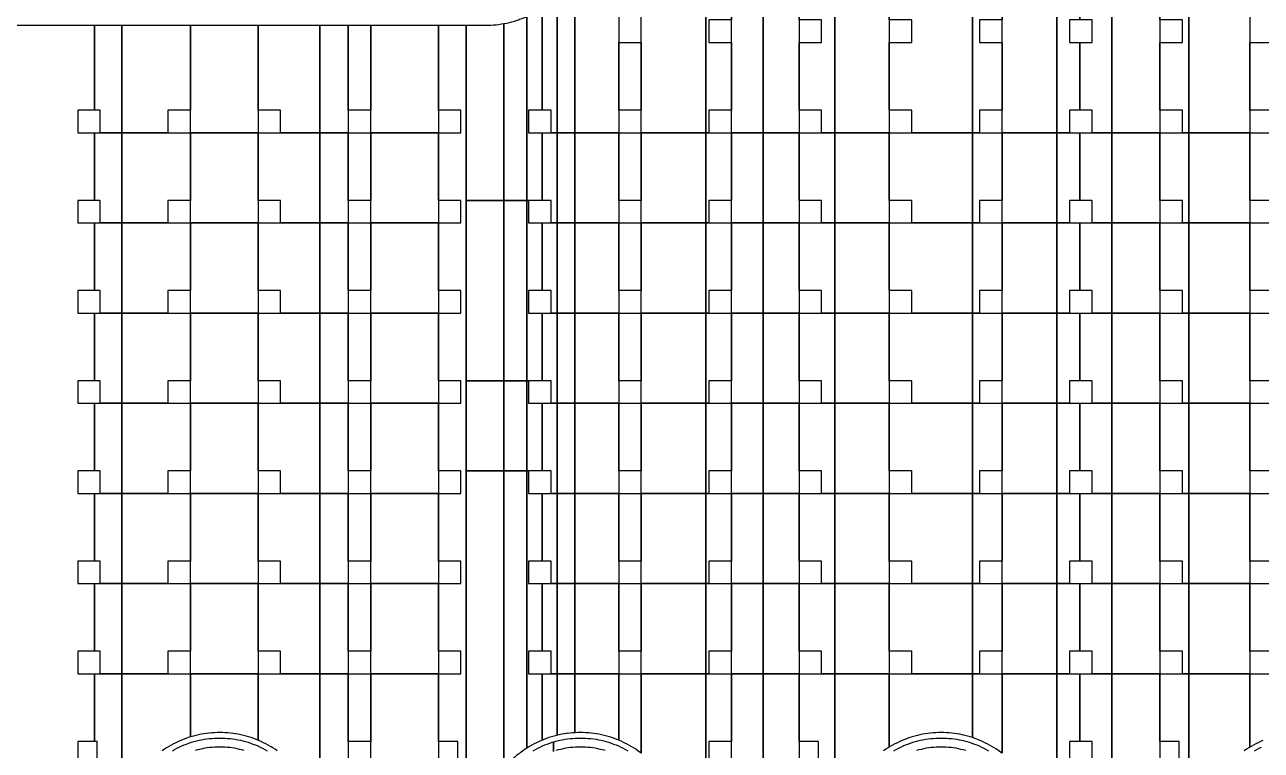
# Model space of a CAD drawing. Extents: x -4500 to 4500, y -3250 to 3250.
# Drawn here: x 429 to 1800, y 1153 to 1957 of the extents above; entities that cross this region are included whole.
import ezdxf

# ---------------------------------------------------------------- set-up
doc = ezdxf.new("R2010")
doc.units = 0
doc.layers.add('L1D100', color=4, linetype='CONTINUOUS')
doc.layers.add('L1D11', color=2, linetype='CONTINUOUS')

# ---------------------------------------------------------------- blocks, each defined once
blk = doc.blocks.new('TOP_main_1_Cheese_100')
at = {"layer": 'L1D100'}
for points in [[(1812.5, 1262.5), (1787.5, 1262.5), (1787.5, 1337.5), (1812.5, 1337.5)], [(1812.5, 1362.5), (1787.5, 1362.5), (1787.5, 1437.5), (1812.5, 1437.5)], [(1812.5, 1462.5), (1787.5, 1462.5), (1787.5, 1537.5), (1812.5, 1537.5)], [(1812.5, 1562.5), (1787.5, 1562.5), (1787.5, 1637.5), (1812.5, 1637.5)], [(1812.5, 1662.5), (1787.5, 1662.5), (1787.5, 1737.5), (1812.5, 1737.5)], [(1812.5, 1762.5), (1787.5, 1762.5), (1787.5, 1837.5), (1812.5, 1837.5)], [(1812.5, 1862.5), (1787.5, 1862.5), (1787.5, 1937.5), (1812.5, 1937.5)], [(1801.834, 1163.636), (1799.128, 1162.451), (1796.453, 1161.194), (1793.813, 1159.867), (1791.21, 1158.469), (1788.644, 1157.003), (1787.5, 1156.309), (1787.5, 1237.5), (1812.5, 1237.5)], [(1087.5, 2237.5), (1087.5, 1837.5), (1038.659, 1837.5), (1038.659, 2017.09)], [(412.5, 1956.6), (506.006, 1956.6), (506.006, 1862.5), (487.5, 1862.5), (487.5, 1837.5), (506.006, 1837.5), (506.006, 1762.5), (487.5, 1762.5), (487.5, 1737.5), (506.006, 1737.5), (506.006, 1662.5), (487.5, 1662.5), (487.5, 1637.5), (506.006, 1637.5), (506.006, 1562.5), (487.5, 1562.5), (487.5, 1537.5), (506.006, 1537.5), (506.006, 1462.5), (487.5, 1462.5), (487.5, 1437.5), (506.006, 1437.5), (506.006, 1362.5), (487.5, 1362.5), (487.5, 1337.5), (506.006, 1337.5), (506.006, 1262.5), (487.5, 1262.5), (487.5, 1237.5), (506.006, 1237.5), (506.006, 1162.5), (487.5, 1162.5), (487.5, 1137.5)], [(909, 1137.5), (909, 1162.5), (887.5, 1162.5), (887.5, 1237.5), (912.5, 1237.5), (912.5, 1262.5), (887.5, 1262.5), (887.5, 1337.5), (912.5, 1337.5), (912.5, 1362.5), (887.5, 1362.5), (887.5, 1437.5), (912.5, 1437.5), (912.5, 1462.5), (887.5, 1462.5), (887.5, 1537.5), (912.5, 1537.5), (912.5, 1562.5), (887.5, 1562.5), (887.5, 1637.5), (912.5, 1637.5), (912.5, 1662.5), (887.5, 1662.5), (887.5, 1737.5), (912.5, 1737.5), (912.5, 1762.5), (887.5, 1762.5), (887.5, 1837.5), (912.5, 1837.5), (912.5, 1862.5), (887.5, 1862.5), (887.5, 1956.6), (918.247, 1956.6), (918.247, 243.568)], [(918.247, 243.568), (918.247, 1462.5), (960.061, 1462.5), (960.061, 1132.823)], [(509, 1137.5), (509, 1162.5), (506.006, 1162.5), (506.006, 1237.5), (536.508, 1237.5), (536.508, 1084.841)], [(536.508, 1084.841), (536.508, 1237.5), (612.5, 1237.5), (612.5, 1167.502), (610.131, 1166.753), (607.338, 1165.788), (604.572, 1164.749), (601.834, 1163.636), (599.128, 1162.451), (596.453, 1161.194), (593.813, 1159.867), (591.21, 1158.469), (588.644, 1157.003), (586.119, 1155.47), (583.635, 1153.869), (581.194, 1152.203)], [(708.806, 1152.203), (706.365, 1153.869), (703.881, 1155.47), (701.983, 1156.623), (701.356, 1157.003), (698.79, 1158.469), (696.187, 1159.867), (693.547, 1161.194), (690.872, 1162.451), (688.166, 1163.636), (687.5, 1163.906), (687.5, 1237.5), (756, 1237.5), (756, 1061.38)], [(756, 294.12), (756, 1237.5), (787.5, 1237.5), (787.5, 226.203)], [(812.5, 211.284), (812.5, 1237.5), (887.5, 1237.5), (887.5, 215.941)], [(1112.5, 1149.48), (1112.5, 1237.5), (1183.994, 1237.5), (1183.994, 229.323)], [(1183.994, 229.323), (1183.994, 1237.5), (1212.5, 1237.5), (1212.5, 1162.5), (1187.5, 1162.5), (1187.5, 1137.5)], [(1309, 1137.5), (1309, 1162.5), (1287.5, 1162.5), (1287.5, 1237.5), (1327.226, 1237.5), (1327.226, 260.065)], [(1327.226, 260.065), (1327.226, 1237.5), (1387.5, 1237.5), (1387.5, 1156.309), (1386.119, 1155.47), (1383.635, 1153.869), (1381.194, 1152.203)], [(1512.5, 1149.48), (1512.5, 1237.5), (1573.313, 1237.5), (1573.313, 241.379)], [(1573.313, 241.379), (1573.313, 1237.5), (1598.952, 1237.5), (1598.952, 1162.5), (1587.5, 1162.5), (1587.5, 1137.5)], [(1612.5, 1137.5), (1612.5, 1162.5), (1598.952, 1162.5), (1598.952, 1237.5), (1634.263, 1237.5), (1634.263, 205.779)], [(1634.263, 205.779), (1634.263, 1237.5), (1687.5, 1237.5), (1687.5, 215.941)], [(1709, 1137.5), (1709, 1162.5), (1687.5, 1162.5), (1687.5, 1237.5), (1719.741, 1237.5), (1719.741, 245.803)], [(1719.741, 245.803), (1719.741, 1237.5), (1787.5, 1237.5), (1787.5, 1156.309), (1786.119, 1155.47), (1783.635, 1153.869), (1781.194, 1152.203)]]:
    blk.add_lwpolyline(points, dxfattribs=at)
for points in [[(1112.5, 1837.5), (1112.5, 2237.5), (1183.994, 2237.5), (1183.994, 1837.5)], [(1183.994, 1837.5), (1183.994, 2237.5), (1212.5, 2237.5), (1212.5, 2162.5), (1187.5, 2162.5), (1187.5, 2137.5), (1212.5, 2137.5), (1212.5, 2062.5), (1187.5, 2062.5), (1187.5, 2037.5), (1212.5, 2037.5), (1212.5, 1962.5), (1187.5, 1962.5), (1187.5, 1937.5), (1212.5, 1937.5), (1212.5, 1862.5), (1187.5, 1862.5), (1187.5, 1837.5)], [(1212.5, 1837.5), (1212.5, 2237.5), (1247.698, 2237.5), (1247.698, 1837.5)], [(1247.698, 1837.5), (1247.698, 2237.5), (1287.5, 2237.5), (1287.5, 1837.5)], [(1312.5, 1837.5), (1312.5, 1862.5), (1287.5, 1862.5), (1287.5, 1937.5), (1312.5, 1937.5), (1312.5, 1962.5), (1287.5, 1962.5), (1287.5, 2037.5), (1312.5, 2037.5), (1312.5, 2062.5), (1287.5, 2062.5), (1287.5, 2137.5), (1312.5, 2137.5), (1312.5, 2162.5), (1287.5, 2162.5), (1287.5, 2237.5), (1327.226, 2237.5), (1327.226, 1837.5)], [(1327.226, 1837.5), (1327.226, 2237.5), (1387.5, 2237.5), (1387.5, 1837.5)], [(1412.5, 1837.5), (1412.5, 1862.5), (1387.5, 1862.5), (1387.5, 1937.5), (1412.5, 1937.5), (1412.5, 1962.5), (1387.5, 1962.5), (1387.5, 2037.5), (1412.5, 2037.5), (1412.5, 2062.5), (1387.5, 2062.5), (1387.5, 2137.5), (1412.5, 2137.5), (1412.5, 2162.5), (1387.5, 2162.5), (1387.5, 2237.5), (1479.869, 2237.5), (1479.869, 1837.5)], [(1479.869, 1837.5), (1479.869, 2237.5), (1512.5, 2237.5), (1512.5, 2162.5), (1487.5, 2162.5), (1487.5, 2137.5), (1512.5, 2137.5), (1512.5, 2062.5), (1487.5, 2062.5), (1487.5, 2037.5), (1512.5, 2037.5), (1512.5, 1962.5), (1487.5, 1962.5), (1487.5, 1937.5), (1512.5, 1937.5), (1512.5, 1862.5), (1487.5, 1862.5), (1487.5, 1837.5)], [(1512.5, 1837.5), (1512.5, 2237.5), (1573.313, 2237.5), (1573.313, 1837.5)], [(1573.313, 1837.5), (1573.313, 2237.5), (1598.952, 2237.5), (1598.952, 2162.5), (1587.5, 2162.5), (1587.5, 2137.5), (1598.952, 2137.5), (1598.952, 2062.5), (1587.5, 2062.5), (1587.5, 2037.5), (1598.952, 2037.5), (1598.952, 1962.5), (1587.5, 1962.5), (1587.5, 1937.5), (1598.952, 1937.5), (1598.952, 1862.5), (1587.5, 1862.5), (1587.5, 1837.5)], [(1612.5, 1837.5), (1612.5, 1862.5), (1598.952, 1862.5), (1598.952, 1937.5), (1612.5, 1937.5), (1612.5, 1962.5), (1598.952, 1962.5), (1598.952, 2037.5), (1612.5, 2037.5), (1612.5, 2062.5), (1598.952, 2062.5), (1598.952, 2137.5), (1612.5, 2137.5), (1612.5, 2162.5), (1598.952, 2162.5), (1598.952, 2237.5), (1634.263, 2237.5), (1634.263, 1837.5)], [(1634.263, 1837.5), (1634.263, 2237.5), (1687.5, 2237.5), (1687.5, 1837.5)], [(1712.5, 1837.5), (1712.5, 1862.5), (1687.5, 1862.5), (1687.5, 1937.5), (1712.5, 1937.5), (1712.5, 1962.5), (1687.5, 1962.5), (1687.5, 2037.5), (1712.5, 2037.5), (1712.5, 2062.5), (1687.5, 2062.5), (1687.5, 2137.5), (1712.5, 2137.5), (1712.5, 2162.5), (1687.5, 2162.5), (1687.5, 2237.5), (1719.741, 2237.5), (1719.741, 1837.5)], [(1719.741, 1837.5), (1719.741, 2237.5), (1787.5, 2237.5), (1787.5, 1837.5)], [(1019.351, 1837.5), (1019.351, 1990.16), (1021.384, 1992.304), (1023.359, 1994.502), (1025.275, 1996.751), (1027.131, 1999.051), (1028.924, 2001.399), (1029.351, 2001.99), (1030.655, 2003.794), (1032.321, 2006.235), (1033.921, 2008.719), (1035.455, 2011.244), (1036.921, 2013.81), (1038.319, 2016.413), (1038.659, 2017.09), (1038.659, 1837.5)], [(1012.5, 1837.5), (1012.5, 1862.5), (1002.572, 1862.5), (1002.572, 1976.047), (1003.627, 1976.767), (1006.022, 1978.497), (1008.37, 1980.291), (1010.67, 1982.146), (1012.92, 1984.062), (1015.117, 1986.037), (1017.262, 1988.07), (1019.351, 1990.16), (1019.351, 1837.5)], [(985.694, 1762.5), (985.694, 1966.519), (988.368, 1967.775), (991.008, 1969.103), (993.612, 1970.5), (996.177, 1971.966), (998.703, 1973.5), (1001.187, 1975.1), (1002.572, 1976.047), (1002.572, 1862.5), (987.5, 1862.5), (987.5, 1837.5), (1002.572, 1837.5), (1002.572, 1762.5)], [(960.061, 1762.5), (960.061, 1958.463), (960.397, 1958.522), (963.293, 1959.108), (966.172, 1959.771), (969.033, 1960.51), (971.873, 1961.326), (974.691, 1962.216), (976.306, 1962.775), (977.484, 1963.182), (980.25, 1964.221), (982.987, 1965.334), (983.548, 1965.579), (985.694, 1966.519), (985.694, 1762.5)], [(512.5, 1837.5), (512.5, 1862.5), (506.006, 1862.5), (506.006, 1956.6), (536.508, 1956.6), (536.508, 1837.5)], [(536.508, 1837.5), (536.508, 1956.6), (612.5, 1956.6), (612.5, 1862.5), (587.5, 1862.5), (587.5, 1837.5)], [(612.5, 1837.5), (612.5, 1956.6), (687.5, 1956.6), (687.5, 1837.5)], [(712.5, 1837.5), (712.5, 1862.5), (687.5, 1862.5), (687.5, 1956.6), (756, 1956.6), (756, 1837.5)], [(756, 1837.5), (756, 1956.6), (787.5, 1956.6), (787.5, 1837.5)], [(787.5, 1862.5), (787.5, 1956.6), (812.5, 1956.6), (812.5, 1862.5)], [(812.5, 1837.5), (812.5, 1956.6), (887.5, 1956.6), (887.5, 1837.5)], [(918.247, 1762.5), (918.247, 1956.6), (939.831, 1956.6), (942.786, 1956.639), (943.919, 1956.685), (945.739, 1956.757), (948.687, 1956.954), (951.629, 1957.229), (954.563, 1957.582), (957.486, 1958.013), (960.061, 1958.463), (960.061, 1762.5)], [(1087.5, 1862.5), (1087.5, 1937.5), (1112.5, 1937.5), (1112.5, 1862.5)], [(512.5, 1737.5), (512.5, 1762.5), (506.006, 1762.5), (506.006, 1837.5), (536.508, 1837.5), (536.508, 1737.5)], [(536.508, 1737.5), (536.508, 1837.5), (612.5, 1837.5), (612.5, 1762.5), (587.5, 1762.5), (587.5, 1737.5)], [(612.5, 1737.5), (612.5, 1837.5), (687.5, 1837.5), (687.5, 1737.5)], [(712.5, 1737.5), (712.5, 1762.5), (687.5, 1762.5), (687.5, 1837.5), (756, 1837.5), (756, 1737.5)], [(756, 1737.5), (756, 1837.5), (787.5, 1837.5), (787.5, 1737.5)], [(787.5, 1762.5), (787.5, 1837.5), (812.5, 1837.5), (812.5, 1762.5)], [(812.5, 1737.5), (812.5, 1837.5), (887.5, 1837.5), (887.5, 1737.5)], [(1012.5, 1737.5), (1012.5, 1762.5), (1002.572, 1762.5), (1002.572, 1837.5), (1019.351, 1837.5), (1019.351, 1737.5)], [(1019.351, 1737.5), (1019.351, 1837.5), (1038.659, 1837.5), (1038.659, 1737.5)], [(1038.659, 1737.5), (1038.659, 1837.5), (1087.5, 1837.5), (1087.5, 1737.5)], [(1087.5, 1762.5), (1087.5, 1837.5), (1112.5, 1837.5), (1112.5, 1762.5)], [(1112.5, 1737.5), (1112.5, 1837.5), (1183.994, 1837.5), (1183.994, 1737.5)], [(1183.994, 1737.5), (1183.994, 1837.5), (1212.5, 1837.5), (1212.5, 1762.5), (1187.5, 1762.5), (1187.5, 1737.5)], [(1212.5, 1737.5), (1212.5, 1837.5), (1247.698, 1837.5), (1247.698, 1737.5)], [(1247.698, 1737.5), (1247.698, 1837.5), (1287.5, 1837.5), (1287.5, 1737.5)], [(1312.5, 1737.5), (1312.5, 1762.5), (1287.5, 1762.5), (1287.5, 1837.5), (1327.226, 1837.5), (1327.226, 1737.5)], [(1327.226, 1737.5), (1327.226, 1837.5), (1387.5, 1837.5), (1387.5, 1737.5)], [(1412.5, 1737.5), (1412.5, 1762.5), (1387.5, 1762.5), (1387.5, 1837.5), (1479.869, 1837.5), (1479.869, 1737.5)], [(1479.869, 1737.5), (1479.869, 1837.5), (1512.5, 1837.5), (1512.5, 1762.5), (1487.5, 1762.5), (1487.5, 1737.5)], [(1512.5, 1737.5), (1512.5, 1837.5), (1573.313, 1837.5), (1573.313, 1737.5)], [(1573.313, 1737.5), (1573.313, 1837.5), (1598.952, 1837.5), (1598.952, 1762.5), (1587.5, 1762.5), (1587.5, 1737.5)], [(1612.5, 1737.5), (1612.5, 1762.5), (1598.952, 1762.5), (1598.952, 1837.5), (1634.263, 1837.5), (1634.263, 1737.5)], [(1634.263, 1737.5), (1634.263, 1837.5), (1687.5, 1837.5), (1687.5, 1737.5)], [(1712.5, 1737.5), (1712.5, 1762.5), (1687.5, 1762.5), (1687.5, 1837.5), (1719.741, 1837.5), (1719.741, 1737.5)], [(1719.741, 1737.5), (1719.741, 1837.5), (1787.5, 1837.5), (1787.5, 1737.5)], [(918.247, 1562.5), (918.247, 1762.5), (960.061, 1762.5), (960.061, 1562.5)], [(960.061, 1562.5), (960.061, 1762.5), (985.694, 1762.5), (985.694, 1562.5)], [(985.694, 1562.5), (985.694, 1762.5), (987.5, 1762.5), (987.5, 1737.5), (1002.572, 1737.5), (1002.572, 1662.5), (987.5, 1662.5), (987.5, 1637.5), (1002.572, 1637.5), (1002.572, 1562.5)], [(512.5, 1637.5), (512.5, 1662.5), (506.006, 1662.5), (506.006, 1737.5), (536.508, 1737.5), (536.508, 1637.5)], [(536.508, 1637.5), (536.508, 1737.5), (612.5, 1737.5), (612.5, 1662.5), (587.5, 1662.5), (587.5, 1637.5)], [(612.5, 1637.5), (612.5, 1737.5), (687.5, 1737.5), (687.5, 1637.5)], [(712.5, 1637.5), (712.5, 1662.5), (687.5, 1662.5), (687.5, 1737.5), (756, 1737.5), (756, 1637.5)], [(756, 1637.5), (756, 1737.5), (787.5, 1737.5), (787.5, 1637.5)], [(787.5, 1662.5), (787.5, 1737.5), (812.5, 1737.5), (812.5, 1662.5)], [(812.5, 1637.5), (812.5, 1737.5), (887.5, 1737.5), (887.5, 1637.5)], [(1012.5, 1637.5), (1012.5, 1662.5), (1002.572, 1662.5), (1002.572, 1737.5), (1019.351, 1737.5), (1019.351, 1637.5)], [(1019.351, 1637.5), (1019.351, 1737.5), (1038.659, 1737.5), (1038.659, 1637.5)], [(1038.659, 1637.5), (1038.659, 1737.5), (1087.5, 1737.5), (1087.5, 1637.5)], [(1087.5, 1662.5), (1087.5, 1737.5), (1112.5, 1737.5), (1112.5, 1662.5)], [(1112.5, 1637.5), (1112.5, 1737.5), (1183.994, 1737.5), (1183.994, 1637.5)], [(1183.994, 1637.5), (1183.994, 1737.5), (1212.5, 1737.5), (1212.5, 1662.5), (1187.5, 1662.5), (1187.5, 1637.5)], [(1212.5, 1637.5), (1212.5, 1737.5), (1247.698, 1737.5), (1247.698, 1637.5)], [(1247.698, 1637.5), (1247.698, 1737.5), (1287.5, 1737.5), (1287.5, 1637.5)], [(1312.5, 1637.5), (1312.5, 1662.5), (1287.5, 1662.5), (1287.5, 1737.5), (1327.226, 1737.5), (1327.226, 1637.5)], [(1327.226, 1637.5), (1327.226, 1737.5), (1387.5, 1737.5), (1387.5, 1637.5)], [(1412.5, 1637.5), (1412.5, 1662.5), (1387.5, 1662.5), (1387.5, 1737.5), (1479.869, 1737.5), (1479.869, 1637.5)], [(1479.869, 1637.5), (1479.869, 1737.5), (1512.5, 1737.5), (1512.5, 1662.5), (1487.5, 1662.5), (1487.5, 1637.5)], [(1512.5, 1637.5), (1512.5, 1737.5), (1573.313, 1737.5), (1573.313, 1637.5)], [(1573.313, 1637.5), (1573.313, 1737.5), (1598.952, 1737.5), (1598.952, 1662.5), (1587.5, 1662.5), (1587.5, 1637.5)], [(1612.5, 1637.5), (1612.5, 1662.5), (1598.952, 1662.5), (1598.952, 1737.5), (1634.263, 1737.5), (1634.263, 1637.5)], [(1634.263, 1637.5), (1634.263, 1737.5), (1687.5, 1737.5), (1687.5, 1637.5)], [(1712.5, 1637.5), (1712.5, 1662.5), (1687.5, 1662.5), (1687.5, 1737.5), (1719.741, 1737.5), (1719.741, 1637.5)], [(1719.741, 1637.5), (1719.741, 1737.5), (1787.5, 1737.5), (1787.5, 1637.5)], [(512.5, 1537.5), (512.5, 1562.5), (506.006, 1562.5), (506.006, 1637.5), (536.508, 1637.5), (536.508, 1537.5)], [(536.508, 1537.5), (536.508, 1637.5), (612.5, 1637.5), (612.5, 1562.5), (587.5, 1562.5), (587.5, 1537.5)], [(612.5, 1537.5), (612.5, 1637.5), (687.5, 1637.5), (687.5, 1537.5)], [(712.5, 1537.5), (712.5, 1562.5), (687.5, 1562.5), (687.5, 1637.5), (756, 1637.5), (756, 1537.5)], [(756, 1537.5), (756, 1637.5), (787.5, 1637.5), (787.5, 1537.5)], [(787.5, 1562.5), (787.5, 1637.5), (812.5, 1637.5), (812.5, 1562.5)], [(812.5, 1537.5), (812.5, 1637.5), (887.5, 1637.5), (887.5, 1537.5)], [(1012.5, 1537.5), (1012.5, 1562.5), (1002.572, 1562.5), (1002.572, 1637.5), (1019.351, 1637.5), (1019.351, 1537.5)], [(1019.351, 1537.5), (1019.351, 1637.5), (1038.659, 1637.5), (1038.659, 1537.5)], [(1038.659, 1537.5), (1038.659, 1637.5), (1087.5, 1637.5), (1087.5, 1537.5)], [(1087.5, 1562.5), (1087.5, 1637.5), (1112.5, 1637.5), (1112.5, 1562.5)], [(1112.5, 1537.5), (1112.5, 1637.5), (1183.994, 1637.5), (1183.994, 1537.5)], [(1183.994, 1537.5), (1183.994, 1637.5), (1212.5, 1637.5), (1212.5, 1562.5), (1187.5, 1562.5), (1187.5, 1537.5)], [(1212.5, 1537.5), (1212.5, 1637.5), (1247.698, 1637.5), (1247.698, 1537.5)], [(1247.698, 1537.5), (1247.698, 1637.5), (1287.5, 1637.5), (1287.5, 1537.5)], [(1312.5, 1537.5), (1312.5, 1562.5), (1287.5, 1562.5), (1287.5, 1637.5), (1327.226, 1637.5), (1327.226, 1537.5)], [(1327.226, 1537.5), (1327.226, 1637.5), (1387.5, 1637.5), (1387.5, 1537.5)], [(1412.5, 1537.5), (1412.5, 1562.5), (1387.5, 1562.5), (1387.5, 1637.5), (1479.869, 1637.5), (1479.869, 1537.5)], [(1479.869, 1537.5), (1479.869, 1637.5), (1512.5, 1637.5), (1512.5, 1562.5), (1487.5, 1562.5), (1487.5, 1537.5)], [(1512.5, 1537.5), (1512.5, 1637.5), (1573.313, 1637.5), (1573.313, 1537.5)], [(1573.313, 1537.5), (1573.313, 1637.5), (1598.952, 1637.5), (1598.952, 1562.5), (1587.5, 1562.5), (1587.5, 1537.5)], [(1612.5, 1537.5), (1612.5, 1562.5), (1598.952, 1562.5), (1598.952, 1637.5), (1634.263, 1637.5), (1634.263, 1537.5)], [(1634.263, 1537.5), (1634.263, 1637.5), (1687.5, 1637.5), (1687.5, 1537.5)], [(1712.5, 1537.5), (1712.5, 1562.5), (1687.5, 1562.5), (1687.5, 1637.5), (1719.741, 1637.5), (1719.741, 1537.5)], [(1719.741, 1537.5), (1719.741, 1637.5), (1787.5, 1637.5), (1787.5, 1537.5)], [(918.247, 1462.5), (918.247, 1562.5), (960.061, 1562.5), (960.061, 1462.5)], [(960.061, 1462.5), (960.061, 1562.5), (985.694, 1562.5), (985.694, 1462.5)], [(985.694, 1462.5), (985.694, 1562.5), (987.5, 1562.5), (987.5, 1537.5), (1002.572, 1537.5), (1002.572, 1462.5)], [(512.5, 1437.5), (512.5, 1462.5), (506.006, 1462.5), (506.006, 1537.5), (536.508, 1537.5), (536.508, 1437.5)], [(536.508, 1437.5), (536.508, 1537.5), (612.5, 1537.5), (612.5, 1462.5), (587.5, 1462.5), (587.5, 1437.5)], [(612.5, 1437.5), (612.5, 1537.5), (687.5, 1537.5), (687.5, 1437.5)], [(712.5, 1437.5), (712.5, 1462.5), (687.5, 1462.5), (687.5, 1537.5), (756, 1537.5), (756, 1437.5)], [(756, 1437.5), (756, 1537.5), (787.5, 1537.5), (787.5, 1437.5)], [(787.5, 1462.5), (787.5, 1537.5), (812.5, 1537.5), (812.5, 1462.5)], [(812.5, 1437.5), (812.5, 1537.5), (887.5, 1537.5), (887.5, 1437.5)], [(1012.5, 1437.5), (1012.5, 1462.5), (1002.572, 1462.5), (1002.572, 1537.5), (1019.351, 1537.5), (1019.351, 1437.5)], [(1019.351, 1437.5), (1019.351, 1537.5), (1038.659, 1537.5), (1038.659, 1437.5)], [(1038.659, 1437.5), (1038.659, 1537.5), (1087.5, 1537.5), (1087.5, 1437.5)], [(1087.5, 1462.5), (1087.5, 1537.5), (1112.5, 1537.5), (1112.5, 1462.5)], [(1112.5, 1437.5), (1112.5, 1537.5), (1183.994, 1537.5), (1183.994, 1437.5)], [(1183.994, 1437.5), (1183.994, 1537.5), (1212.5, 1537.5), (1212.5, 1462.5), (1187.5, 1462.5), (1187.5, 1437.5)], [(1212.5, 1437.5), (1212.5, 1537.5), (1247.698, 1537.5), (1247.698, 1437.5)], [(1247.698, 1437.5), (1247.698, 1537.5), (1287.5, 1537.5), (1287.5, 1437.5)], [(1312.5, 1437.5), (1312.5, 1462.5), (1287.5, 1462.5), (1287.5, 1537.5), (1327.226, 1537.5), (1327.226, 1437.5)], [(1327.226, 1437.5), (1327.226, 1537.5), (1387.5, 1537.5), (1387.5, 1437.5)], [(1412.5, 1437.5), (1412.5, 1462.5), (1387.5, 1462.5), (1387.5, 1537.5), (1479.869, 1537.5), (1479.869, 1437.5)], [(1479.869, 1437.5), (1479.869, 1537.5), (1512.5, 1537.5), (1512.5, 1462.5), (1487.5, 1462.5), (1487.5, 1437.5)], [(1512.5, 1437.5), (1512.5, 1537.5), (1573.313, 1537.5), (1573.313, 1437.5)], [(1573.313, 1437.5), (1573.313, 1537.5), (1598.952, 1537.5), (1598.952, 1462.5), (1587.5, 1462.5), (1587.5, 1437.5)], [(1612.5, 1437.5), (1612.5, 1462.5), (1598.952, 1462.5), (1598.952, 1537.5), (1634.263, 1537.5), (1634.263, 1437.5)], [(1634.263, 1437.5), (1634.263, 1537.5), (1687.5, 1537.5), (1687.5, 1437.5)], [(1712.5, 1437.5), (1712.5, 1462.5), (1687.5, 1462.5), (1687.5, 1537.5), (1719.741, 1537.5), (1719.741, 1437.5)], [(1719.741, 1437.5), (1719.741, 1537.5), (1787.5, 1537.5), (1787.5, 1437.5)], [(960.061, 1132.823), (960.061, 1462.5), (985.694, 1462.5), (985.694, 1155.196), (983.635, 1153.869), (981.194, 1152.203), (978.799, 1150.472), (976.451, 1148.679), (976.306, 1148.562), (974.151, 1146.823), (971.902, 1144.907), (969.704, 1142.932), (967.56, 1140.899), (965.47, 1138.81), (963.437, 1136.665), (961.462, 1134.468)], [(985.694, 1155.196), (985.694, 1462.5), (987.5, 1462.5), (987.5, 1437.5), (1002.572, 1437.5), (1002.572, 1362.5), (987.5, 1362.5), (987.5, 1337.5), (1002.572, 1337.5), (1002.572, 1262.5), (987.5, 1262.5), (987.5, 1237.5), (1002.572, 1237.5), (1002.572, 1163.936), (1001.834, 1163.636), (999.128, 1162.451), (996.453, 1161.194), (993.813, 1159.867), (991.21, 1158.469), (988.644, 1157.003), (986.119, 1155.47)], [(512.5, 1337.5), (512.5, 1362.5), (506.006, 1362.5), (506.006, 1437.5), (536.508, 1437.5), (536.508, 1337.5)], [(536.508, 1337.5), (536.508, 1437.5), (612.5, 1437.5), (612.5, 1362.5), (587.5, 1362.5), (587.5, 1337.5)], [(612.5, 1337.5), (612.5, 1437.5), (687.5, 1437.5), (687.5, 1337.5)], [(712.5, 1337.5), (712.5, 1362.5), (687.5, 1362.5), (687.5, 1437.5), (756, 1437.5), (756, 1337.5)], [(756, 1337.5), (756, 1437.5), (787.5, 1437.5), (787.5, 1337.5)], [(787.5, 1362.5), (787.5, 1437.5), (812.5, 1437.5), (812.5, 1362.5)], [(812.5, 1337.5), (812.5, 1437.5), (887.5, 1437.5), (887.5, 1337.5)], [(1012.5, 1337.5), (1012.5, 1362.5), (1002.572, 1362.5), (1002.572, 1437.5), (1019.351, 1437.5), (1019.351, 1337.5)], [(1019.351, 1337.5), (1019.351, 1437.5), (1038.659, 1437.5), (1038.659, 1337.5)], [(1038.659, 1337.5), (1038.659, 1437.5), (1087.5, 1437.5), (1087.5, 1337.5)], [(1087.5, 1362.5), (1087.5, 1437.5), (1112.5, 1437.5), (1112.5, 1362.5)], [(1112.5, 1337.5), (1112.5, 1437.5), (1183.994, 1437.5), (1183.994, 1337.5)], [(1183.994, 1337.5), (1183.994, 1437.5), (1212.5, 1437.5), (1212.5, 1362.5), (1187.5, 1362.5), (1187.5, 1337.5)], [(1212.5, 1337.5), (1212.5, 1437.5), (1247.698, 1437.5), (1247.698, 1337.5)], [(1247.698, 1337.5), (1247.698, 1437.5), (1287.5, 1437.5), (1287.5, 1337.5)], [(1312.5, 1337.5), (1312.5, 1362.5), (1287.5, 1362.5), (1287.5, 1437.5), (1327.226, 1437.5), (1327.226, 1337.5)], [(1327.226, 1337.5), (1327.226, 1437.5), (1387.5, 1437.5), (1387.5, 1337.5)], [(1412.5, 1337.5), (1412.5, 1362.5), (1387.5, 1362.5), (1387.5, 1437.5), (1479.869, 1437.5), (1479.869, 1337.5)], [(1479.869, 1337.5), (1479.869, 1437.5), (1512.5, 1437.5), (1512.5, 1362.5), (1487.5, 1362.5), (1487.5, 1337.5)], [(1512.5, 1337.5), (1512.5, 1437.5), (1573.313, 1437.5), (1573.313, 1337.5)], [(1573.313, 1337.5), (1573.313, 1437.5), (1598.952, 1437.5), (1598.952, 1362.5), (1587.5, 1362.5), (1587.5, 1337.5)], [(1612.5, 1337.5), (1612.5, 1362.5), (1598.952, 1362.5), (1598.952, 1437.5), (1634.263, 1437.5), (1634.263, 1337.5)], [(1634.263, 1337.5), (1634.263, 1437.5), (1687.5, 1437.5), (1687.5, 1337.5)], [(1712.5, 1337.5), (1712.5, 1362.5), (1687.5, 1362.5), (1687.5, 1437.5), (1719.741, 1437.5), (1719.741, 1337.5)], [(1719.741, 1337.5), (1719.741, 1437.5), (1787.5, 1437.5), (1787.5, 1337.5)], [(512.5, 1237.5), (512.5, 1262.5), (506.006, 1262.5), (506.006, 1337.5), (536.508, 1337.5), (536.508, 1237.5)], [(536.508, 1237.5), (536.508, 1337.5), (612.5, 1337.5), (612.5, 1262.5), (587.5, 1262.5), (587.5, 1237.5)], [(612.5, 1237.5), (612.5, 1337.5), (687.5, 1337.5), (687.5, 1237.5)], [(712.5, 1237.5), (712.5, 1262.5), (687.5, 1262.5), (687.5, 1337.5), (756, 1337.5), (756, 1237.5)], [(756, 1237.5), (756, 1337.5), (787.5, 1337.5), (787.5, 1237.5)], [(787.5, 1262.5), (787.5, 1337.5), (812.5, 1337.5), (812.5, 1262.5)], [(812.5, 1237.5), (812.5, 1337.5), (887.5, 1337.5), (887.5, 1237.5)], [(1012.5, 1237.5), (1012.5, 1262.5), (1002.572, 1262.5), (1002.572, 1337.5), (1019.351, 1337.5), (1019.351, 1237.5)], [(1019.351, 1237.5), (1019.351, 1337.5), (1038.659, 1337.5), (1038.659, 1237.5)], [(1038.659, 1237.5), (1038.659, 1337.5), (1087.5, 1337.5), (1087.5, 1237.5)], [(1087.5, 1262.5), (1087.5, 1337.5), (1112.5, 1337.5), (1112.5, 1262.5)], [(1112.5, 1237.5), (1112.5, 1337.5), (1183.994, 1337.5), (1183.994, 1237.5)], [(1183.994, 1237.5), (1183.994, 1337.5), (1212.5, 1337.5), (1212.5, 1262.5), (1187.5, 1262.5), (1187.5, 1237.5)], [(1212.5, 1237.5), (1212.5, 1337.5), (1247.698, 1337.5), (1247.698, 1237.5)], [(1247.698, 1237.5), (1247.698, 1337.5), (1287.5, 1337.5), (1287.5, 1237.5)], [(1312.5, 1237.5), (1312.5, 1262.5), (1287.5, 1262.5), (1287.5, 1337.5), (1327.226, 1337.5), (1327.226, 1237.5)], [(1327.226, 1237.5), (1327.226, 1337.5), (1387.5, 1337.5), (1387.5, 1237.5)], [(1412.5, 1237.5), (1412.5, 1262.5), (1387.5, 1262.5), (1387.5, 1337.5), (1479.869, 1337.5), (1479.869, 1237.5)], [(1479.869, 1237.5), (1479.869, 1337.5), (1512.5, 1337.5), (1512.5, 1262.5), (1487.5, 1262.5), (1487.5, 1237.5)], [(1512.5, 1237.5), (1512.5, 1337.5), (1573.313, 1337.5), (1573.313, 1237.5)], [(1573.313, 1237.5), (1573.313, 1337.5), (1598.952, 1337.5), (1598.952, 1262.5), (1587.5, 1262.5), (1587.5, 1237.5)], [(1612.5, 1237.5), (1612.5, 1262.5), (1598.952, 1262.5), (1598.952, 1337.5), (1634.263, 1337.5), (1634.263, 1237.5)], [(1634.263, 1237.5), (1634.263, 1337.5), (1687.5, 1337.5), (1687.5, 1237.5)], [(1712.5, 1237.5), (1712.5, 1262.5), (1687.5, 1262.5), (1687.5, 1337.5), (1719.741, 1337.5), (1719.741, 1237.5)], [(1719.741, 1237.5), (1719.741, 1337.5), (1787.5, 1337.5), (1787.5, 1237.5)], [(687.5, 1163.906), (685.428, 1164.749), (682.662, 1165.788), (679.869, 1166.753), (677.052, 1167.644), (674.212, 1168.459), (671.351, 1169.199), (668.471, 1169.862), (665.575, 1170.448), (662.664, 1170.956), (659.741, 1171.388), (656.808, 1171.741), (653.865, 1172.016), (650.917, 1172.212), (647.965, 1172.33), (645.01, 1172.37), (644.99, 1172.37), (642.035, 1172.33), (639.083, 1172.212), (636.135, 1172.016), (633.192, 1171.741), (630.259, 1171.388), (627.336, 1170.956), (624.425, 1170.448), (621.529, 1169.862), (618.649, 1169.199), (615.788, 1168.459), (612.948, 1167.644), (612.5, 1167.502), (612.5, 1237.5), (687.5, 1237.5)], [(787.5, 1162.5), (787.5, 1237.5), (812.5, 1237.5), (812.5, 1162.5)], [(1002.572, 1163.936), (1002.572, 1237.5), (1019.351, 1237.5), (1019.351, 1169.36), (1018.649, 1169.199), (1015.788, 1168.459), (1012.948, 1167.644), (1010.131, 1166.753), (1007.338, 1165.788), (1004.572, 1164.749), (1003.627, 1164.365)], [(1019.351, 1169.36), (1019.351, 1237.5), (1038.659, 1237.5), (1038.659, 1172.184), (1036.135, 1172.016), (1033.192, 1171.741), (1030.259, 1171.388), (1029.351, 1171.254), (1027.336, 1170.956), (1024.425, 1170.448), (1021.529, 1169.862)], [(1087.5, 1163.906), (1085.428, 1164.749), (1082.662, 1165.788), (1079.869, 1166.753), (1077.052, 1167.644), (1074.212, 1168.459), (1071.351, 1169.199), (1068.471, 1169.862), (1065.575, 1170.448), (1062.664, 1170.956), (1059.741, 1171.388), (1056.808, 1171.741), (1054.24, 1171.981), (1053.865, 1172.016), (1050.917, 1172.212), (1047.965, 1172.33), (1045.01, 1172.37), (1044.99, 1172.37), (1042.035, 1172.33), (1039.083, 1172.212), (1038.659, 1172.184), (1038.659, 1237.5), (1087.5, 1237.5)], [(1112.5, 1149.48), (1111.201, 1150.472), (1108.806, 1152.203), (1106.365, 1153.869), (1103.881, 1155.47), (1101.356, 1157.003), (1098.79, 1158.469), (1096.187, 1159.867), (1093.547, 1161.194), (1090.872, 1162.451), (1088.166, 1163.636), (1087.5, 1163.906), (1087.5, 1237.5), (1112.5, 1237.5)], [(1244.99, 205.13), (1242.302, 205.171), (1239.617, 205.293), (1236.937, 205.496), (1234.263, 205.779), (1231.6, 206.144), (1228.949, 206.588), (1226.313, 207.113), (1223.693, 207.716), (1221.093, 208.399), (1218.515, 209.16), (1215.961, 209.998), (1213.434, 210.913), (1212.5, 211.284), (1212.5, 1237.5), (1247.698, 1237.5), (1247.698, 205.171), (1245.01, 205.13)], [(1247.698, 205.171), (1247.698, 1237.5), (1287.5, 1237.5), (1287.5, 215.941), (1286.366, 215.324), (1283.967, 214.111), (1281.533, 212.971), (1279.065, 211.904), (1276.566, 210.913), (1274.039, 209.998), (1271.485, 209.16), (1268.907, 208.399), (1266.307, 207.716), (1263.687, 207.113), (1261.051, 206.588), (1258.4, 206.144), (1255.737, 205.779), (1253.063, 205.496), (1250.383, 205.293)], [(1387.5, 1156.309), (1387.5, 1237.5), (1479.869, 1237.5), (1479.869, 1166.753), (1477.052, 1167.644), (1474.212, 1168.459), (1471.351, 1169.199), (1468.471, 1169.862), (1465.575, 1170.448), (1462.664, 1170.956), (1459.741, 1171.388), (1456.808, 1171.741), (1453.865, 1172.016), (1450.917, 1172.212), (1447.965, 1172.33), (1445.01, 1172.37), (1444.99, 1172.37), (1442.035, 1172.33), (1439.083, 1172.212), (1436.135, 1172.016), (1433.192, 1171.741), (1430.259, 1171.388), (1427.336, 1170.956), (1424.425, 1170.448), (1421.529, 1169.862), (1418.649, 1169.199), (1415.788, 1168.459), (1412.948, 1167.644), (1410.131, 1166.753), (1407.338, 1165.788), (1404.572, 1164.749), (1401.834, 1163.636), (1399.128, 1162.451), (1396.453, 1161.194), (1393.813, 1159.867), (1391.21, 1158.469), (1388.644, 1157.003)], [(1512.5, 1149.48), (1511.201, 1150.472), (1508.806, 1152.203), (1506.365, 1153.869), (1503.881, 1155.47), (1501.356, 1157.003), (1498.79, 1158.469), (1496.187, 1159.867), (1493.547, 1161.194), (1490.872, 1162.451), (1488.166, 1163.636), (1485.428, 1164.749), (1482.662, 1165.788), (1479.869, 1166.753), (1479.869, 1237.5), (1512.5, 1237.5)]]:
    blk.add_lwpolyline(points, close=True, dxfattribs=at)
blk = doc.blocks.new('TOP_main_1')
at = {"layer": 'L1D11'}
for points in [[(592.495, 1152.304), (595.02, 1153.715), (597.584, 1155.057), (600.183, 1156.328), (602.816, 1157.527), (605.481, 1158.652), (608.177, 1159.704), (610.9, 1160.681), (613.649, 1161.583), (616.422, 1162.408), (619.216, 1163.157), (622.031, 1163.828), (624.862, 1164.422), (627.709, 1164.938), (630.569, 1165.374), (633.44, 1165.732), (636.32, 1166.011), (639.206, 1166.21), (642.097, 1166.33), (644.99, 1166.37), (645.01, 1166.37), (647.903, 1166.33), (650.794, 1166.21), (653.68, 1166.011), (656.56, 1165.732), (659.431, 1165.374), (662.291, 1164.938), (665.138, 1164.422), (667.969, 1163.828), (670.784, 1163.157), (673.578, 1162.408), (676.351, 1161.583), (679.1, 1160.681), (681.823, 1159.704), (684.519, 1158.652), (687.184, 1157.527), (689.817, 1156.328), (692.416, 1155.057), (694.98, 1153.715), (697.505, 1152.304)], [(672.253, 1152.379), (669.595, 1153.133), (666.916, 1153.809), (664.219, 1154.407), (661.505, 1154.926), (658.777, 1155.367), (656.038, 1155.727), (653.289, 1156.008), (650.533, 1156.209), (647.773, 1156.329), (645.01, 1156.37), (644.99, 1156.37), (642.227, 1156.329), (639.467, 1156.209), (636.711, 1156.008), (633.962, 1155.727), (631.223, 1155.367), (628.495, 1154.926), (625.781, 1154.407), (623.084, 1153.809), (620.405, 1153.133), (617.747, 1152.379)], [(1072.253, 1152.379), (1069.595, 1153.133), (1066.916, 1153.809), (1064.219, 1154.407), (1061.505, 1154.926), (1058.777, 1155.367), (1056.038, 1155.727), (1053.289, 1156.008), (1050.533, 1156.209), (1047.773, 1156.329), (1045.01, 1156.37), (1044.99, 1156.37), (1042.227, 1156.329), (1039.467, 1156.209), (1036.711, 1156.008), (1033.962, 1155.727), (1031.223, 1155.367), (1028.495, 1154.926), (1025.781, 1154.407), (1023.084, 1153.809), (1020.405, 1153.133), (1017.747, 1152.379)], [(1015.111, 1151.548), (1015.111, 1162.018), (1016.422, 1162.408), (1019.216, 1163.157), (1022.031, 1163.828), (1024.862, 1164.422), (1027.709, 1164.938), (1030.569, 1165.374), (1033.44, 1165.732), (1036.32, 1166.011), (1039.206, 1166.21), (1042.097, 1166.33), (1044.99, 1166.37), (1045.01, 1166.37), (1047.903, 1166.33), (1050.794, 1166.21), (1053.68, 1166.011), (1056.56, 1165.732), (1059.431, 1165.374), (1062.291, 1164.938), (1065.138, 1164.422), (1067.969, 1163.828), (1070.784, 1163.157), (1073.578, 1162.408), (1076.351, 1161.583), (1079.1, 1160.681), (1081.823, 1159.704), (1084.519, 1158.652), (1087.184, 1157.527), (1089.817, 1156.328), (1092.416, 1155.057), (1094.98, 1153.715), (1097.505, 1152.304)], [(1472.253, 1152.379), (1469.595, 1153.133), (1466.916, 1153.809), (1464.219, 1154.407), (1461.505, 1154.926), (1458.777, 1155.367), (1456.038, 1155.727), (1453.289, 1156.008), (1450.533, 1156.209), (1447.773, 1156.329), (1445.01, 1156.37), (1444.99, 1156.37), (1442.227, 1156.329), (1439.467, 1156.209), (1436.711, 1156.008), (1433.962, 1155.727), (1431.223, 1155.367), (1428.495, 1154.926), (1425.781, 1154.407), (1423.084, 1153.809), (1420.405, 1153.133), (1417.747, 1152.379)], [(1392.495, 1152.304), (1395.02, 1153.715), (1397.584, 1155.057), (1400.183, 1156.328), (1402.816, 1157.527), (1405.481, 1158.652), (1408.177, 1159.704), (1410.9, 1160.681), (1413.649, 1161.583), (1416.422, 1162.408), (1419.216, 1163.157), (1422.031, 1163.828), (1424.862, 1164.422), (1427.709, 1164.938), (1430.569, 1165.374), (1433.44, 1165.732), (1436.32, 1166.011), (1439.206, 1166.21), (1442.097, 1166.33), (1444.99, 1166.37), (1445.01, 1166.37), (1447.903, 1166.33), (1450.794, 1166.21), (1453.68, 1166.011), (1456.56, 1165.732), (1459.431, 1165.374), (1462.291, 1164.938), (1465.138, 1164.422), (1467.969, 1163.828), (1470.784, 1163.157), (1473.578, 1162.408), (1476.351, 1161.583), (1479.1, 1160.681), (1481.823, 1159.704), (1484.519, 1158.652), (1487.184, 1157.527), (1489.817, 1156.328), (1492.416, 1155.057), (1494.98, 1153.715), (1497.505, 1152.304)], [(1792.495, 1152.304), (1795.02, 1153.715), (1797.584, 1155.057), (1800.183, 1156.328)], [(992.495, 1152.304), (995.02, 1153.715), (997.584, 1155.057), (1000.183, 1156.328), (1002.816, 1157.527), (1005.481, 1158.652), (1008.177, 1159.704), (1010.9, 1160.681), (1013.649, 1161.583), (1015.111, 1162.018), (1015.111, 1151.548)]]:
    blk.add_lwpolyline(points, dxfattribs=at)
blk.add_blockref('TOP_main_1_Cheese_100', (0, 0))
blk = doc.blocks.new('TOP_main')
blk.add_blockref('TOP_main_1', (0, 0))

msp = doc.modelspace()

# ---------------------------------------------------------------- block references
msp.add_blockref('TOP_main', (0, 0))

doc.saveas('drawing.dxf')
